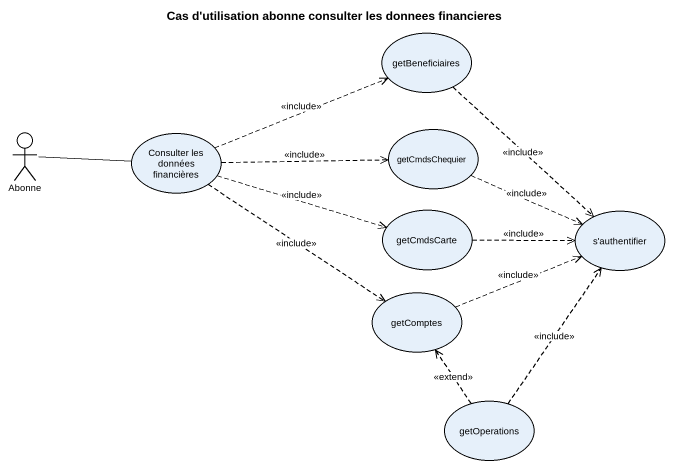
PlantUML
@startuml
title Cas d'utilisation abonne consulter les donnees financieres
usecase getBeneficiaires
actor Abonne
usecase "Consulter les données financières" as Consulter_les_données
usecase getCmdsChequier
usecase getCmdsCarte
usecase "s'authentifier" as s_authentifier
usecase getComptes
usecase getOperations
getBeneficiaires ..> s_authentifier : <<include>>
Abonne -right- Consulter_les_données
Consulter_les_données .right.> getBeneficiaires : <<include>>
Consulter_les_données .right.> getCmdsChequier : <<include>>
Consulter_les_données .right.> getCmdsCarte : <<include>>
Consulter_les_données ..> getComptes : <<include>>
getCmdsChequier .right.> s_authentifier : <<include>>
getCmdsCarte .right.> s_authentifier : <<include>>
getComptes .right.> s_authentifier : <<include>>
getOperations .up.> s_authentifier : <<include>>
getOperations .up.> getComptes : <<extend>>
@enduml
